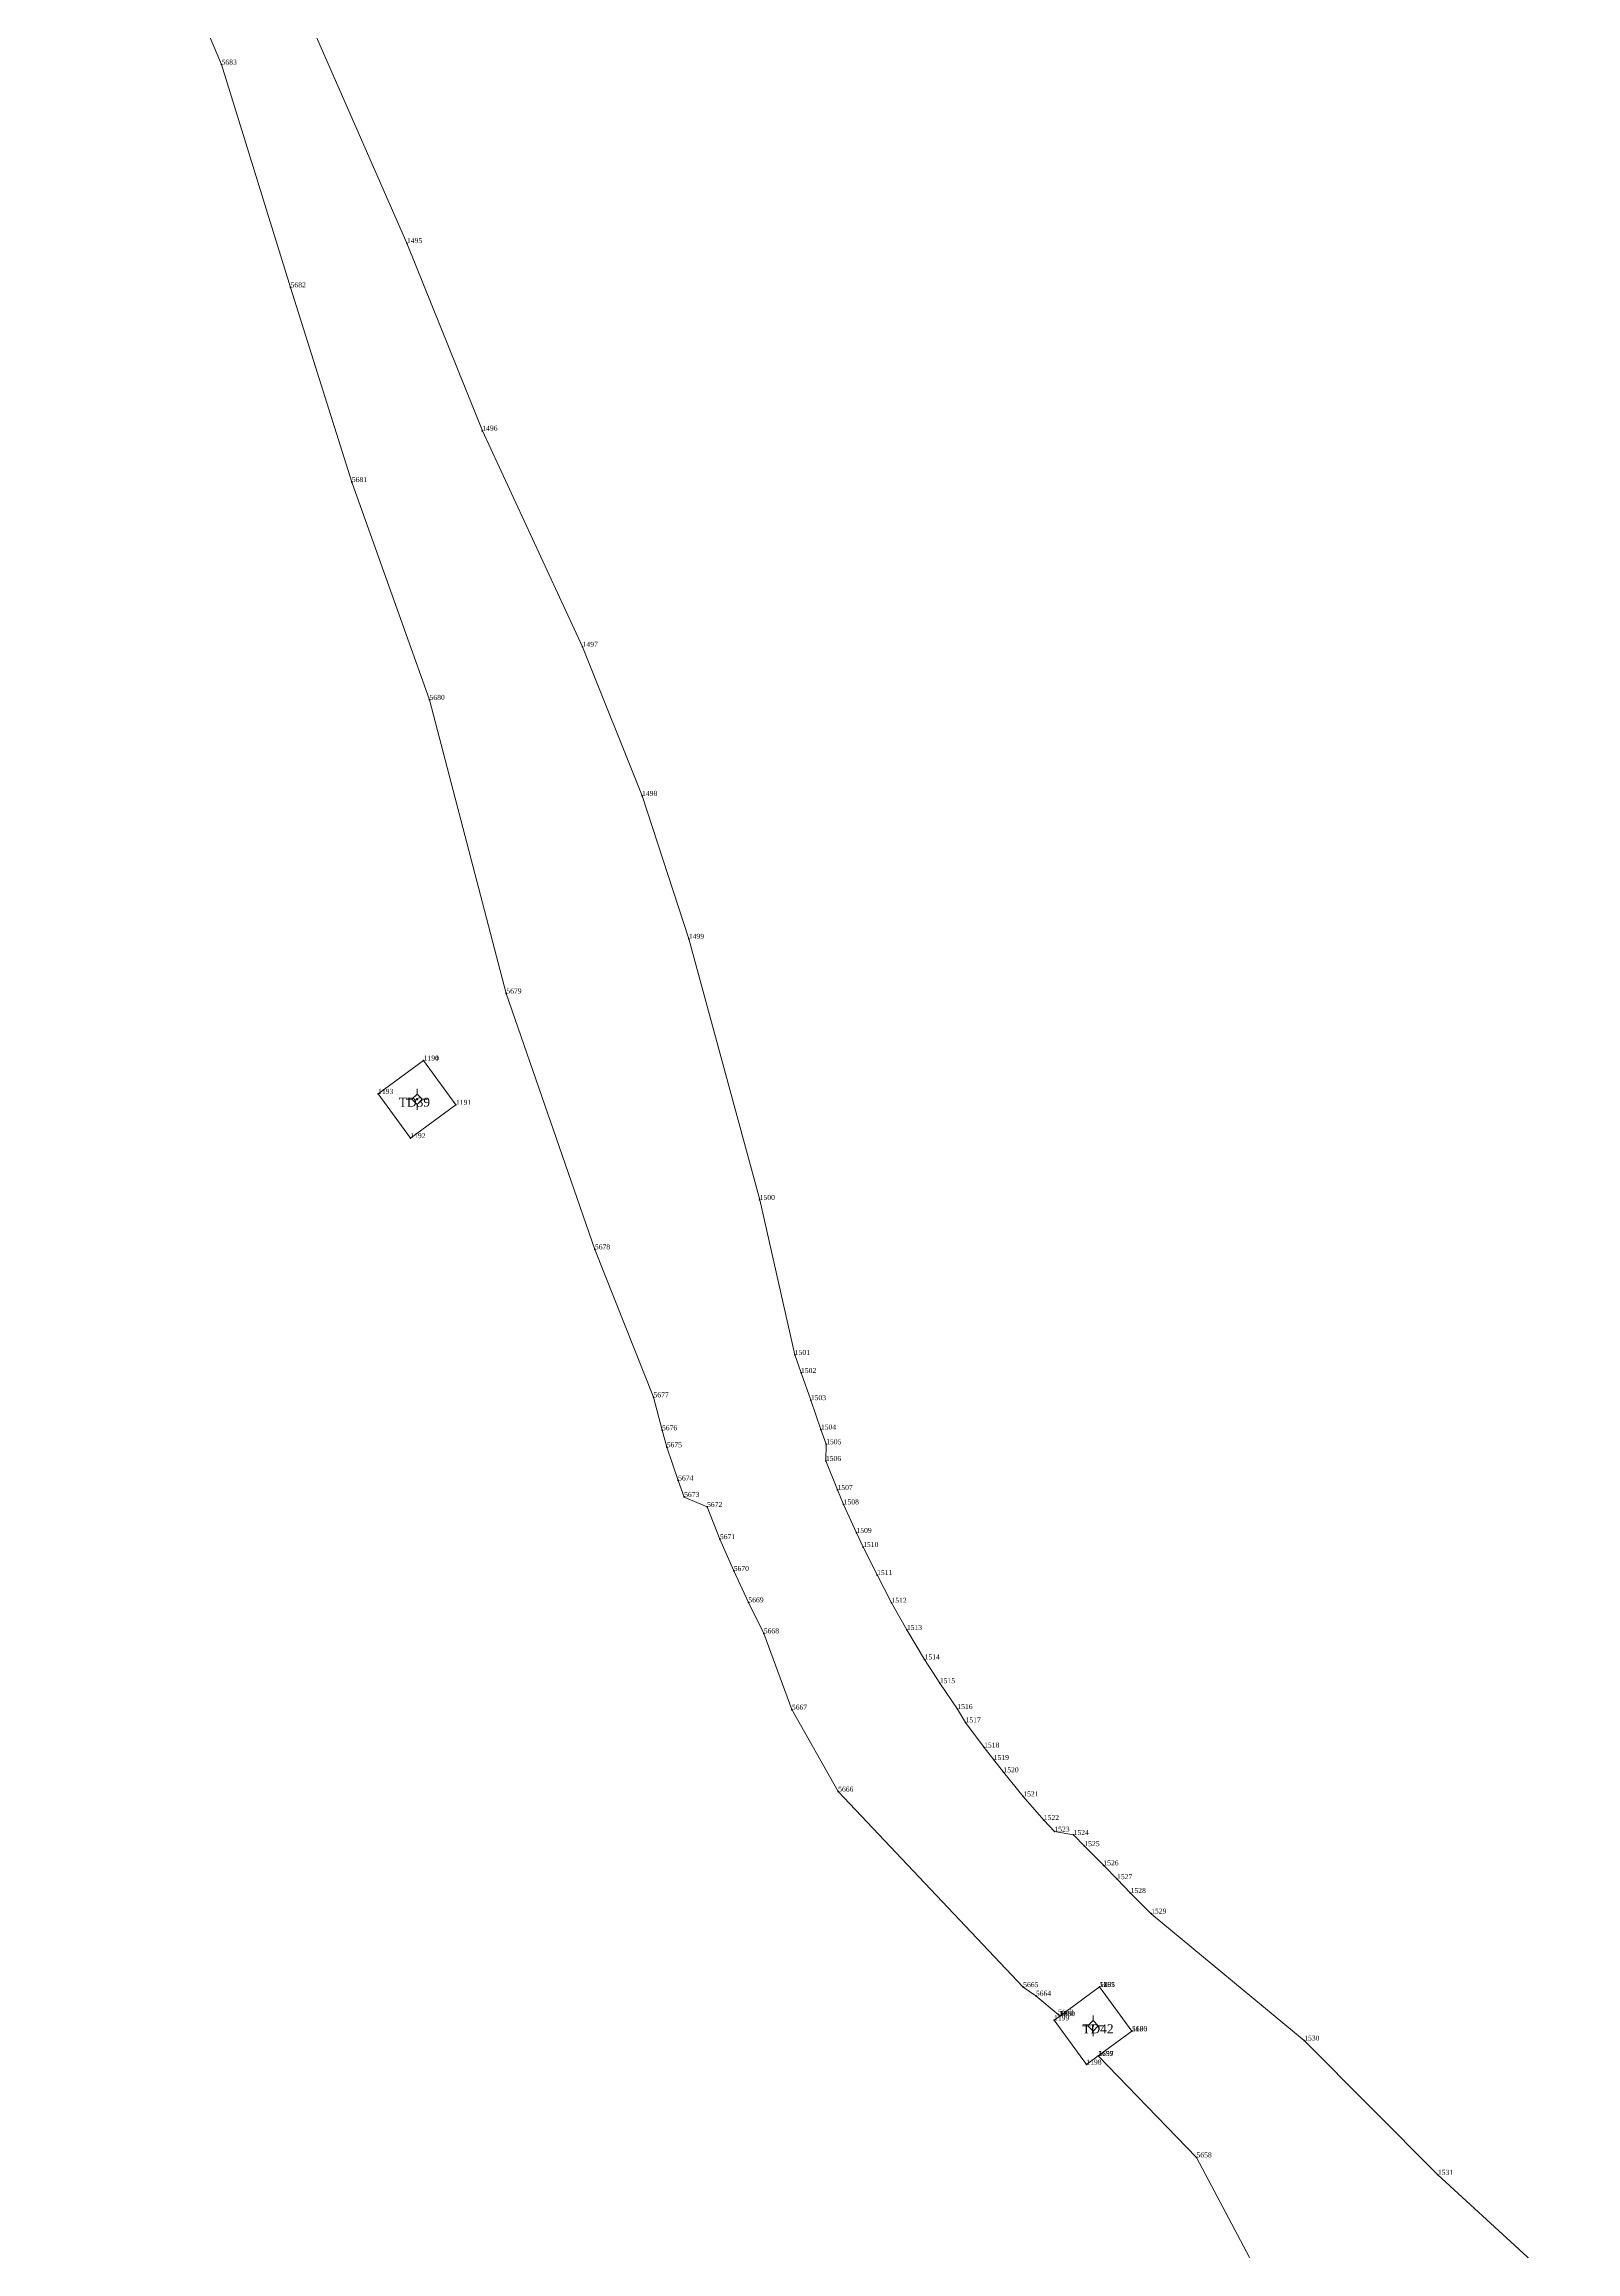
# Model space of a CAD drawing. Header units: metres. Extents: x 543554 to 549226, y 1840763 to 1844579.
# Drawn here: x 545688.8 to 545873.1, y 1843043.1 to 1843308.7 of the extents above; entities that cross this region are included whole.
import ezdxf

# ---------------------------------------------------------------- set-up
doc = ezdxf.new("R2010")
doc.units = ezdxf.units.M
doc.header["$MEASUREMENT"] = 0
for name, color, linetype, lineweight in [('Level 11', 7, 'Continuous', 0), ('Level 12', 7, 'Continuous', 0), ('Level 28', 7, 'Continuous', 0), ('Level 30', 7, 'Continuous', 0), ('Level 7', 7, 'Continuous', 0)]:
    doc.layers.add(name, color=color, linetype=linetype, lineweight=lineweight)
doc.styles.add('Style-Vntime', font='Vntime.shx')

# ---------------------------------------------------------------- blocks, each defined once
blk = doc.blocks.new('CENTRD')
at = {"layer": 'Level 11', "linetype": 'Continuous', "lineweight": 0}
h = blk.add_hatch(color=1, dxfattribs=at)
edge = h.paths.add_edge_path()
edge.add_arc((0, 0), 1.5, 0, 360)
at = {"layer": 'Level 11', "color": 1, "linetype": 'Continuous', "lineweight": 0}
for p, q in [((0, 6.2), (-6.3, 0)), ((0, 12.5), (0, 6.2)), ((6.2, 0), (0, 6.2)), ((-6.3, 0), (-12.5, 0)), ((-6.3, 0), (0, -6.3)), ((0, -6.3), (6.2, 0)), ((0, -6.3), (0, -12.5)), ((12.5, 0), (6.2, 0))]:
    blk.add_line(p, q, dxfattribs=at)
blk = doc.blocks.new('DDCT')
at = {"layer": 'Level 7', "color": 3, "linetype": 'Continuous', "lineweight": 30}
blk.add_point((0, 0), dxfattribs=at)
blk = doc.blocks.new('SHMIA_1189')
at = {"layer": 'Level 12', "color": 2, "linetype": 'Continuous', "lineweight": 0, "style": 'Style-Vntime'}
blk.add_text('1190', height=0.6, dxfattribs=at).set_placement((0, 0))
blk = doc.blocks.new('SHMIA_1190')
at = {"layer": 'Level 12', "color": 2, "linetype": 'Continuous', "lineweight": 0, "style": 'Style-Vntime'}
blk.add_text('1191', height=0.6, dxfattribs=at).set_placement((0, 0))
blk = doc.blocks.new('SHMIA_1191')
at = {"layer": 'Level 12', "color": 2, "linetype": 'Continuous', "lineweight": 0, "style": 'Style-Vntime'}
blk.add_text('1192', height=0.6, dxfattribs=at).set_placement((0, 0))
blk = doc.blocks.new('SHMIA_1192')
at = {"layer": 'Level 12', "color": 2, "linetype": 'Continuous', "lineweight": 0, "style": 'Style-Vntime'}
blk.add_text('1193', height=0.6, dxfattribs=at).set_placement((0, 0))
blk = doc.blocks.new('SHMIA_1193')
at = {"layer": 'Level 12', "color": 2, "linetype": 'Continuous', "lineweight": 0, "style": 'Style-Vntime'}
blk.add_text('1194', height=0.6, dxfattribs=at).set_placement((0, 0))
blk = doc.blocks.new('SHMIA_1194')
at = {"layer": 'Level 12', "color": 2, "linetype": 'Continuous', "lineweight": 0, "style": 'Style-Vntime'}
blk.add_text('1195', height=0.6, dxfattribs=at).set_placement((0, 0))
blk = doc.blocks.new('SHMIA_1195')
at = {"layer": 'Level 12', "color": 2, "linetype": 'Continuous', "lineweight": 0, "style": 'Style-Vntime'}
blk.add_text('1196', height=0.6, dxfattribs=at).set_placement((0, 0))
blk = doc.blocks.new('SHMIA_1196')
at = {"layer": 'Level 12', "color": 2, "linetype": 'Continuous', "lineweight": 0, "style": 'Style-Vntime'}
blk.add_text('1197', height=0.6, dxfattribs=at).set_placement((0, 0))
blk = doc.blocks.new('SHMIA_1197')
at = {"layer": 'Level 12', "color": 2, "linetype": 'Continuous', "lineweight": 0, "style": 'Style-Vntime'}
blk.add_text('1198', height=0.6, dxfattribs=at).set_placement((0, 0))
blk = doc.blocks.new('SHMIA_1198')
at = {"layer": 'Level 12', "color": 2, "linetype": 'Continuous', "lineweight": 0, "style": 'Style-Vntime'}
blk.add_text('1199', height=0.6, dxfattribs=at).set_placement((0, 0))
blk = doc.blocks.new('SHMIA_1199')
at = {"layer": 'Level 12', "color": 2, "linetype": 'Continuous', "lineweight": 0, "style": 'Style-Vntime'}
blk.add_text('1200', height=0.6, dxfattribs=at).set_placement((0, 0))
blk = doc.blocks.new('SHMIA_1200')
at = {"layer": 'Level 12', "color": 2, "linetype": 'Continuous', "lineweight": 0, "style": 'Style-Vntime'}
blk.add_text('1201', height=0.6, dxfattribs=at).set_placement((0, 0))
blk = doc.blocks.new('SHMIA_1494')
at = {"layer": 'Level 12', "color": 2, "linetype": 'Continuous', "lineweight": 0, "style": 'Style-Vntime'}
blk.add_text('1495', height=0.6, dxfattribs=at).set_placement((0, 0))
blk = doc.blocks.new('SHMIA_1495')
at = {"layer": 'Level 12', "color": 2, "linetype": 'Continuous', "lineweight": 0, "style": 'Style-Vntime'}
blk.add_text('1496', height=0.6, dxfattribs=at).set_placement((0, 0))
blk = doc.blocks.new('SHMIA_1496')
at = {"layer": 'Level 12', "color": 2, "linetype": 'Continuous', "lineweight": 0, "style": 'Style-Vntime'}
blk.add_text('1497', height=0.6, dxfattribs=at).set_placement((0, 0))
blk = doc.blocks.new('SHMIA_1497')
at = {"layer": 'Level 12', "color": 2, "linetype": 'Continuous', "lineweight": 0, "style": 'Style-Vntime'}
blk.add_text('1498', height=0.6, dxfattribs=at).set_placement((0, 0))
blk = doc.blocks.new('SHMIA_1498')
at = {"layer": 'Level 12', "color": 2, "linetype": 'Continuous', "lineweight": 0, "style": 'Style-Vntime'}
blk.add_text('1499', height=0.6, dxfattribs=at).set_placement((0, 0))
blk = doc.blocks.new('SHMIA_1499')
at = {"layer": 'Level 12', "color": 2, "linetype": 'Continuous', "lineweight": 0, "style": 'Style-Vntime'}
blk.add_text('1500', height=0.6, dxfattribs=at).set_placement((0, 0))
blk = doc.blocks.new('SHMIA_1500')
at = {"layer": 'Level 12', "color": 2, "linetype": 'Continuous', "lineweight": 0, "style": 'Style-Vntime'}
blk.add_text('1501', height=0.6, dxfattribs=at).set_placement((0, 0))
blk = doc.blocks.new('SHMIA_1501')
at = {"layer": 'Level 12', "color": 2, "linetype": 'Continuous', "lineweight": 0, "style": 'Style-Vntime'}
blk.add_text('1502', height=0.6, dxfattribs=at).set_placement((0, 0))
blk = doc.blocks.new('SHMIA_1502')
at = {"layer": 'Level 12', "color": 2, "linetype": 'Continuous', "lineweight": 0, "style": 'Style-Vntime'}
blk.add_text('1503', height=0.6, dxfattribs=at).set_placement((0, 0))
blk = doc.blocks.new('SHMIA_1503')
at = {"layer": 'Level 12', "color": 2, "linetype": 'Continuous', "lineweight": 0, "style": 'Style-Vntime'}
blk.add_text('1504', height=0.6, dxfattribs=at).set_placement((0, 0))
blk = doc.blocks.new('SHMIA_1504')
at = {"layer": 'Level 12', "color": 2, "linetype": 'Continuous', "lineweight": 0, "style": 'Style-Vntime'}
blk.add_text('1505', height=0.6, dxfattribs=at).set_placement((0, 0))
blk = doc.blocks.new('SHMIA_1505')
at = {"layer": 'Level 12', "color": 2, "linetype": 'Continuous', "lineweight": 0, "style": 'Style-Vntime'}
blk.add_text('1506', height=0.6, dxfattribs=at).set_placement((0, 0))
blk = doc.blocks.new('SHMIA_1506')
at = {"layer": 'Level 12', "color": 2, "linetype": 'Continuous', "lineweight": 0, "style": 'Style-Vntime'}
blk.add_text('1507', height=0.6, dxfattribs=at).set_placement((0, 0))
blk = doc.blocks.new('SHMIA_1507')
at = {"layer": 'Level 12', "color": 2, "linetype": 'Continuous', "lineweight": 0, "style": 'Style-Vntime'}
blk.add_text('1508', height=0.6, dxfattribs=at).set_placement((0, 0))
blk = doc.blocks.new('SHMIA_1508')
at = {"layer": 'Level 12', "color": 2, "linetype": 'Continuous', "lineweight": 0, "style": 'Style-Vntime'}
blk.add_text('1509', height=0.6, dxfattribs=at).set_placement((0, 0))
blk = doc.blocks.new('SHMIA_1509')
at = {"layer": 'Level 12', "color": 2, "linetype": 'Continuous', "lineweight": 0, "style": 'Style-Vntime'}
blk.add_text('1510', height=0.6, dxfattribs=at).set_placement((0, 0))
blk = doc.blocks.new('SHMIA_1510')
at = {"layer": 'Level 12', "color": 2, "linetype": 'Continuous', "lineweight": 0, "style": 'Style-Vntime'}
blk.add_text('1511', height=0.6, dxfattribs=at).set_placement((0, 0))
blk = doc.blocks.new('SHMIA_1511')
at = {"layer": 'Level 12', "color": 2, "linetype": 'Continuous', "lineweight": 0, "style": 'Style-Vntime'}
blk.add_text('1512', height=0.6, dxfattribs=at).set_placement((0, 0))
blk = doc.blocks.new('SHMIA_1512')
at = {"layer": 'Level 12', "color": 2, "linetype": 'Continuous', "lineweight": 0, "style": 'Style-Vntime'}
blk.add_text('1513', height=0.6, dxfattribs=at).set_placement((0, 0))
blk = doc.blocks.new('SHMIA_1513')
at = {"layer": 'Level 12', "color": 2, "linetype": 'Continuous', "lineweight": 0, "style": 'Style-Vntime'}
blk.add_text('1514', height=0.6, dxfattribs=at).set_placement((0, 0))
blk = doc.blocks.new('SHMIA_1514')
at = {"layer": 'Level 12', "color": 2, "linetype": 'Continuous', "lineweight": 0, "style": 'Style-Vntime'}
blk.add_text('1515', height=0.6, dxfattribs=at).set_placement((0, 0))
blk = doc.blocks.new('SHMIA_1515')
at = {"layer": 'Level 12', "color": 2, "linetype": 'Continuous', "lineweight": 0, "style": 'Style-Vntime'}
blk.add_text('1516', height=0.6, dxfattribs=at).set_placement((0, 0))
blk = doc.blocks.new('SHMIA_1516')
at = {"layer": 'Level 12', "color": 2, "linetype": 'Continuous', "lineweight": 0, "style": 'Style-Vntime'}
blk.add_text('1517', height=0.6, dxfattribs=at).set_placement((0, 0))
blk = doc.blocks.new('SHMIA_1517')
at = {"layer": 'Level 12', "color": 2, "linetype": 'Continuous', "lineweight": 0, "style": 'Style-Vntime'}
blk.add_text('1518', height=0.6, dxfattribs=at).set_placement((0, 0))
blk = doc.blocks.new('SHMIA_1518')
at = {"layer": 'Level 12', "color": 2, "linetype": 'Continuous', "lineweight": 0, "style": 'Style-Vntime'}
blk.add_text('1519', height=0.6, dxfattribs=at).set_placement((0, 0))
blk = doc.blocks.new('SHMIA_1519')
at = {"layer": 'Level 12', "color": 2, "linetype": 'Continuous', "lineweight": 0, "style": 'Style-Vntime'}
blk.add_text('1520', height=0.6, dxfattribs=at).set_placement((0, 0))
blk = doc.blocks.new('SHMIA_1520')
at = {"layer": 'Level 12', "color": 2, "linetype": 'Continuous', "lineweight": 0, "style": 'Style-Vntime'}
blk.add_text('1521', height=0.6, dxfattribs=at).set_placement((0, 0))
blk = doc.blocks.new('SHMIA_1521')
at = {"layer": 'Level 12', "color": 2, "linetype": 'Continuous', "lineweight": 0, "style": 'Style-Vntime'}
blk.add_text('1522', height=0.6, dxfattribs=at).set_placement((0, 0))
blk = doc.blocks.new('SHMIA_1522')
at = {"layer": 'Level 12', "color": 2, "linetype": 'Continuous', "lineweight": 0, "style": 'Style-Vntime'}
blk.add_text('1523', height=0.6, dxfattribs=at).set_placement((0, 0))
blk = doc.blocks.new('SHMIA_1523')
at = {"layer": 'Level 12', "color": 2, "linetype": 'Continuous', "lineweight": 0, "style": 'Style-Vntime'}
blk.add_text('1524', height=0.6, dxfattribs=at).set_placement((0, 0))
blk = doc.blocks.new('SHMIA_1524')
at = {"layer": 'Level 12', "color": 2, "linetype": 'Continuous', "lineweight": 0, "style": 'Style-Vntime'}
blk.add_text('1525', height=0.6, dxfattribs=at).set_placement((0, 0))
blk = doc.blocks.new('SHMIA_1525')
at = {"layer": 'Level 12', "color": 2, "linetype": 'Continuous', "lineweight": 0, "style": 'Style-Vntime'}
blk.add_text('1526', height=0.6, dxfattribs=at).set_placement((0, 0))
blk = doc.blocks.new('SHMIA_1526')
at = {"layer": 'Level 12', "color": 2, "linetype": 'Continuous', "lineweight": 0, "style": 'Style-Vntime'}
blk.add_text('1527', height=0.6, dxfattribs=at).set_placement((0, 0))
blk = doc.blocks.new('SHMIA_1527')
at = {"layer": 'Level 12', "color": 2, "linetype": 'Continuous', "lineweight": 0, "style": 'Style-Vntime'}
blk.add_text('1528', height=0.6, dxfattribs=at).set_placement((0, 0))
blk = doc.blocks.new('SHMIA_1528')
at = {"layer": 'Level 12', "color": 2, "linetype": 'Continuous', "lineweight": 0, "style": 'Style-Vntime'}
blk.add_text('1529', height=0.6, dxfattribs=at).set_placement((0, 0))
blk = doc.blocks.new('SHMIA_1529')
at = {"layer": 'Level 12', "color": 2, "linetype": 'Continuous', "lineweight": 0, "style": 'Style-Vntime'}
blk.add_text('1530', height=0.6, dxfattribs=at).set_placement((0, 0))
blk = doc.blocks.new('SHMIA_1530')
at = {"layer": 'Level 12', "color": 2, "linetype": 'Continuous', "lineweight": 0, "style": 'Style-Vntime'}
blk.add_text('1531', height=0.6, dxfattribs=at).set_placement((0, 0))
blk = doc.blocks.new('SHMIA_5657')
at = {"layer": 'Level 12', "color": 2, "linetype": 'Continuous', "lineweight": 0, "style": 'Style-Vntime'}
blk.add_text('5658', height=0.6, dxfattribs=at).set_placement((0, 0))
blk = doc.blocks.new('SHMIA_5658')
at = {"layer": 'Level 12', "color": 2, "linetype": 'Continuous', "lineweight": 0, "style": 'Style-Vntime'}
blk.add_text('5659', height=0.6, dxfattribs=at).set_placement((0, 0))
blk = doc.blocks.new('SHMIA_5659')
at = {"layer": 'Level 12', "color": 2, "linetype": 'Continuous', "lineweight": 0, "style": 'Style-Vntime'}
blk.add_text('5660', height=0.6, dxfattribs=at).set_placement((0, 0))
blk = doc.blocks.new('SHMIA_5660')
at = {"layer": 'Level 12', "color": 2, "linetype": 'Continuous', "lineweight": 0, "style": 'Style-Vntime'}
blk.add_text('5661', height=0.6, dxfattribs=at).set_placement((0, 0))
blk = doc.blocks.new('SHMIA_5661')
at = {"layer": 'Level 12', "color": 2, "linetype": 'Continuous', "lineweight": 0, "style": 'Style-Vntime'}
blk.add_text('5662', height=0.6, dxfattribs=at).set_placement((0, 0))
blk = doc.blocks.new('SHMIA_5662')
at = {"layer": 'Level 12', "color": 2, "linetype": 'Continuous', "lineweight": 0, "style": 'Style-Vntime'}
blk.add_text('5663', height=0.6, dxfattribs=at).set_placement((0, 0))
blk = doc.blocks.new('SHMIA_5663')
at = {"layer": 'Level 12', "color": 2, "linetype": 'Continuous', "lineweight": 0, "style": 'Style-Vntime'}
blk.add_text('5664', height=0.6, dxfattribs=at).set_placement((0, 0))
blk = doc.blocks.new('SHMIA_5664')
at = {"layer": 'Level 12', "color": 2, "linetype": 'Continuous', "lineweight": 0, "style": 'Style-Vntime'}
blk.add_text('5665', height=0.6, dxfattribs=at).set_placement((0, 0))
blk = doc.blocks.new('SHMIA_5665')
at = {"layer": 'Level 12', "color": 2, "linetype": 'Continuous', "lineweight": 0, "style": 'Style-Vntime'}
blk.add_text('5666', height=0.6, dxfattribs=at).set_placement((0, 0))
blk = doc.blocks.new('SHMIA_5666')
at = {"layer": 'Level 12', "color": 2, "linetype": 'Continuous', "lineweight": 0, "style": 'Style-Vntime'}
blk.add_text('5667', height=0.6, dxfattribs=at).set_placement((0, 0))
blk = doc.blocks.new('SHMIA_5667')
at = {"layer": 'Level 12', "color": 2, "linetype": 'Continuous', "lineweight": 0, "style": 'Style-Vntime'}
blk.add_text('5668', height=0.6, dxfattribs=at).set_placement((0, 0))
blk = doc.blocks.new('SHMIA_5668')
at = {"layer": 'Level 12', "color": 2, "linetype": 'Continuous', "lineweight": 0, "style": 'Style-Vntime'}
blk.add_text('5669', height=0.6, dxfattribs=at).set_placement((0, 0))
blk = doc.blocks.new('SHMIA_5669')
at = {"layer": 'Level 12', "color": 2, "linetype": 'Continuous', "lineweight": 0, "style": 'Style-Vntime'}
blk.add_text('5670', height=0.6, dxfattribs=at).set_placement((0, 0))
blk = doc.blocks.new('SHMIA_5670')
at = {"layer": 'Level 12', "color": 2, "linetype": 'Continuous', "lineweight": 0, "style": 'Style-Vntime'}
blk.add_text('5671', height=0.6, dxfattribs=at).set_placement((0, 0))
blk = doc.blocks.new('SHMIA_5671')
at = {"layer": 'Level 12', "color": 2, "linetype": 'Continuous', "lineweight": 0, "style": 'Style-Vntime'}
blk.add_text('5672', height=0.6, dxfattribs=at).set_placement((0, 0))
blk = doc.blocks.new('SHMIA_5672')
at = {"layer": 'Level 12', "color": 2, "linetype": 'Continuous', "lineweight": 0, "style": 'Style-Vntime'}
blk.add_text('5673', height=0.6, dxfattribs=at).set_placement((0, 0))
blk = doc.blocks.new('SHMIA_5673')
at = {"layer": 'Level 12', "color": 2, "linetype": 'Continuous', "lineweight": 0, "style": 'Style-Vntime'}
blk.add_text('5674', height=0.6, dxfattribs=at).set_placement((0, 0))
blk = doc.blocks.new('SHMIA_5674')
at = {"layer": 'Level 12', "color": 2, "linetype": 'Continuous', "lineweight": 0, "style": 'Style-Vntime'}
blk.add_text('5675', height=0.6, dxfattribs=at).set_placement((0, 0))
blk = doc.blocks.new('SHMIA_5675')
at = {"layer": 'Level 12', "color": 2, "linetype": 'Continuous', "lineweight": 0, "style": 'Style-Vntime'}
blk.add_text('5676', height=0.6, dxfattribs=at).set_placement((0, 0))
blk = doc.blocks.new('SHMIA_5676')
at = {"layer": 'Level 12', "color": 2, "linetype": 'Continuous', "lineweight": 0, "style": 'Style-Vntime'}
blk.add_text('5677', height=0.6, dxfattribs=at).set_placement((0, 0))
blk = doc.blocks.new('SHMIA_5677')
at = {"layer": 'Level 12', "color": 2, "linetype": 'Continuous', "lineweight": 0, "style": 'Style-Vntime'}
blk.add_text('5678', height=0.6, dxfattribs=at).set_placement((0, 0))
blk = doc.blocks.new('SHMIA_5678')
at = {"layer": 'Level 12', "color": 2, "linetype": 'Continuous', "lineweight": 0, "style": 'Style-Vntime'}
blk.add_text('5679', height=0.6, dxfattribs=at).set_placement((0, 0))
blk = doc.blocks.new('SHMIA_5679')
at = {"layer": 'Level 12', "color": 2, "linetype": 'Continuous', "lineweight": 0, "style": 'Style-Vntime'}
blk.add_text('5680', height=0.6, dxfattribs=at).set_placement((0, 0))
blk = doc.blocks.new('SHMIA_5680')
at = {"layer": 'Level 12', "color": 2, "linetype": 'Continuous', "lineweight": 0, "style": 'Style-Vntime'}
blk.add_text('5681', height=0.6, dxfattribs=at).set_placement((0, 0))
blk = doc.blocks.new('SHMIA_5681')
at = {"layer": 'Level 12', "color": 2, "linetype": 'Continuous', "lineweight": 0, "style": 'Style-Vntime'}
blk.add_text('5682', height=0.6, dxfattribs=at).set_placement((0, 0))
blk = doc.blocks.new('SHMIA_5682')
at = {"layer": 'Level 12', "color": 2, "linetype": 'Continuous', "lineweight": 0, "style": 'Style-Vntime'}
blk.add_text('5683', height=0.6, dxfattribs=at).set_placement((0, 0))

msp = doc.modelspace()

# ---------------------------------------------------------------- linework, layer by layer
at = {"layer": 'Level 30', "color": 2, "linetype": 'Continuous', "lineweight": 0, "flags": 128}
for points in [[(545688.7642, 1843356.5937), (545710.1188, 1843306.1982), (545718.4338, 1843279.4022), (545725.8026, 1843255.982), (545735.1543, 1843229.7849), (545744.3882, 1843194.4497), (545755.0451, 1843163.671), (545762.1078, 1843145.87), (545763.1294, 1843141.8993), (545763.6997, 1843139.8629), (545765.0666, 1843135.8621), (545765.7899, 1843133.8758), (545768.5466, 1843132.6759), (545770.1034, 1843128.807), (545771.7628, 1843124.981), (545773.5236, 1843121.2005), (545775.3846, 1843117.4684), (545778.7597, 1843108.2936), (545784.3334, 1843098.4258), (545806.5967, 1843074.9062), (545808.1332, 1843073.8747), (545810.8079, 1843071.6123), (545810.9944, 1843071.4196)], [(545721.1184, 1843310.5282), (545732.4302, 1843284.7335), (545741.5042, 1843262.163), (545753.5674, 1843236.1552), (545760.7325, 1843218.2251), (545766.3564, 1843201.0324), (545774.8842, 1843169.6156), (545779.1117, 1843150.9651), (545779.8614, 1843148.8045), (545781.0436, 1843145.5316), (545782.2532, 1843141.9913), (545782.8933, 1843140.2336), (545782.8476, 1843138.2101), (545784.2517, 1843134.7205), (545784.9886, 1843132.9901), (545786.5312, 1843129.5595), (545787.3366, 1843127.8599), (545789.0152, 1843124.4937), (545790.7388, 1843121.1492), (545792.5951, 1843117.8761), (545794.7331, 1843114.3403), (545796.566, 1843111.4841), (545798.6779, 1843108.3699), (545799.6617, 1843106.7601), (545801.8985, 1843103.73), (545803.047, 1843102.2376), (545804.2152, 1843100.7607), (545806.6103, 1843097.8542), (545809.0821, 1843095.0125), (545810.3462, 1843093.6167), (545812.6712, 1843093.2205), (545813.9588, 1843091.8727), (545816.2493, 1843089.5646), (545817.8984, 1843087.9028), (545819.526, 1843086.2298), (545821.9974, 1843083.7469), (545840.4232, 1843068.4759), (545856.5136, 1843052.3301), (545873.1139, 1843037.1065)], [(545738.3305, 1843181.0612), (545732.8379, 1843177.0523), (545728.9469, 1843182.3834), (545734.4396, 1843186.3922), (545738.3305, 1843181.0612)], [(545815.6301, 1843066.6321), (545819.6914, 1843069.5962), (545815.8007, 1843074.9269), (545810.9944, 1843071.4196)], [(545810.9944, 1843071.4196), (545810.3077, 1843070.9185), (545814.1987, 1843065.5874), (545815.6301, 1843066.6321)], [(545815.6301, 1843066.6321), (545827.4587, 1843054.4164), (545838.7621, 1843033.0793)]]:
    msp.add_lwpolyline(points, dxfattribs=at)

# ---------------------------------------------------------------- block references
at = {"layer": 'Level 11', "color": 1, "linetype": 'Continuous', "lineweight": 0, "xscale": 0.1, "yscale": 0.1, "zscale": 0.1}
for p in [(545733.64, 1843181.72), (545815, 1843070.26)]:
    msp.add_blockref('CENTRD', p, dxfattribs=at)
at = {"layer": 'Level 12', "color": 2, "linetype": 'Continuous', "lineweight": 0}
for name, p in [('SHMIA_5682', (545710.12, 1843306.2)), ('SHMIA_1494', (545732.43, 1843284.73)), ('SHMIA_5681', (545718.43, 1843279.4)), ('SHMIA_1495', (545741.5, 1843262.16)), ('SHMIA_5680', (545725.8, 1843255.98)), ('SHMIA_1496', (545753.57, 1843236.16)), ('SHMIA_5679', (545735.15, 1843229.78)), ('SHMIA_1497', (545760.73, 1843218.23)), ('SHMIA_1498', (545766.36, 1843201.03)), ('SHMIA_5678', (545744.39, 1843194.45)), ('SHMIA_1189', (545734.44, 1843186.39)), ('SHMIA_1193', (545734.44, 1843186.39)), ('SHMIA_1192', (545728.95, 1843182.38)), ('SHMIA_1190', (545738.33, 1843181.06)), ('SHMIA_1191', (545732.84, 1843177.05)), ('SHMIA_1499', (545774.88, 1843169.62)), ('SHMIA_5677', (545755.05, 1843163.67)), ('SHMIA_1500', (545779.11, 1843150.97)), ('SHMIA_1501', (545779.86, 1843148.8)), ('SHMIA_5676', (545762.11, 1843145.87)), ('SHMIA_1502', (545781.04, 1843145.53)), ('SHMIA_5675', (545763.13, 1843141.9)), ('SHMIA_5674', (545763.7, 1843139.86)), ('SHMIA_1503', (545782.25, 1843141.99)), ('SHMIA_1504', (545782.89, 1843140.23)), ('SHMIA_1505', (545782.85, 1843138.21)), ('SHMIA_5673', (545765.07, 1843135.86)), ('SHMIA_1506', (545784.25, 1843134.72)), ('SHMIA_5672', (545765.79, 1843133.88)), ('SHMIA_5671', (545768.55, 1843132.68)), ('SHMIA_1507', (545784.99, 1843132.99)), ('SHMIA_1508', (545786.53, 1843129.56)), ('SHMIA_5670', (545770.1, 1843128.81)), ('SHMIA_1509', (545787.34, 1843127.86)), ('SHMIA_5669', (545771.76, 1843124.98)), ('SHMIA_1510', (545789.02, 1843124.49)), ('SHMIA_5668', (545773.52, 1843121.2)), ('SHMIA_1511', (545790.74, 1843121.15)), ('SHMIA_5667', (545775.38, 1843117.47)), ('SHMIA_1512', (545792.6, 1843117.88)), ('SHMIA_1513', (545794.73, 1843114.34)), ('SHMIA_1514', (545796.57, 1843111.48)), ('SHMIA_5666', (545778.76, 1843108.29)), ('SHMIA_1515', (545798.68, 1843108.37)), ('SHMIA_1516', (545799.66, 1843106.76)), ('SHMIA_1517', (545801.9, 1843103.73)), ('SHMIA_1518', (545803.05, 1843102.24)), ('SHMIA_1519', (545804.22, 1843100.76)), ('SHMIA_5665', (545784.33, 1843098.43)), ('SHMIA_1520', (545806.61, 1843097.85)), ('SHMIA_1521', (545809.08, 1843095.01)), ('SHMIA_1522', (545810.35, 1843093.62)), ('SHMIA_1523', (545812.67, 1843093.22)), ('SHMIA_1524', (545813.96, 1843091.87)), ('SHMIA_1525', (545816.25, 1843089.56)), ('SHMIA_1526', (545817.9, 1843087.9)), ('SHMIA_1527', (545819.53, 1843086.23)), ('SHMIA_1528', (545822, 1843083.75)), ('SHMIA_5664', (545806.6, 1843074.91)), ('SHMIA_5663', (545808.13, 1843073.87)), ('SHMIA_5660', (545815.8, 1843074.93)), ('SHMIA_1200', (545815.8, 1843074.93)), ('SHMIA_1194', (545815.8, 1843074.93)), ('SHMIA_1198', (545810.31, 1843070.92)), ('SHMIA_5662', (545810.81, 1843071.61)), ('SHMIA_5661', (545810.99, 1843071.42)), ('SHMIA_1199', (545810.99, 1843071.42)), ('SHMIA_5659', (545819.69, 1843069.6)), ('SHMIA_1195', (545819.69, 1843069.6)), ('SHMIA_1529', (545840.42, 1843068.48)), ('SHMIA_1197', (545814.2, 1843065.59)), ('SHMIA_5658', (545815.63, 1843066.63)), ('SHMIA_1196', (545815.63, 1843066.63)), ('SHMIA_5657', (545827.46, 1843054.42)), ('SHMIA_1530', (545856.51, 1843052.33))]:
    msp.add_blockref(name, p, dxfattribs=at)
at = {"layer": 'Level 7', "color": 3, "linetype": 'Continuous', "lineweight": 30}
for p in [(545710.12, 1843306.2), (545732.43, 1843284.73), (545718.43, 1843279.4), (545741.5, 1843262.16), (545725.8, 1843255.98), (545753.57, 1843236.16), (545735.15, 1843229.78), (545760.73, 1843218.23), (545766.36, 1843201.03), (545744.39, 1843194.45), (545734.44, 1843186.39), (545734.44, 1843186.39), (545728.95, 1843182.38), (545738.33, 1843181.06), (545732.84, 1843177.05), (545774.88, 1843169.62), (545755.05, 1843163.67), (545779.11, 1843150.97), (545779.86, 1843148.8), (545762.11, 1843145.87), (545781.04, 1843145.53), (545763.13, 1843141.9), (545782.25, 1843141.99), (545763.7, 1843139.86), (545782.85, 1843138.21), (545782.89, 1843140.23), (545765.07, 1843135.86), (545765.79, 1843133.88), (545768.55, 1843132.68), (545784.25, 1843134.72), (545784.99, 1843132.99), (545770.1, 1843128.81), (545786.53, 1843129.56), (545787.34, 1843127.86), (545771.76, 1843124.98), (545789.02, 1843124.49), (545773.52, 1843121.2), (545790.74, 1843121.15), (545775.38, 1843117.47), (545792.6, 1843117.88), (545794.73, 1843114.34), (545796.57, 1843111.48), (545778.76, 1843108.29), (545798.68, 1843108.37), (545799.66, 1843106.76), (545801.9, 1843103.73), (545803.05, 1843102.24), (545804.22, 1843100.76), (545784.33, 1843098.43), (545806.61, 1843097.85), (545809.08, 1843095.01), (545810.35, 1843093.62), (545812.67, 1843093.22), (545813.96, 1843091.87), (545816.25, 1843089.56), (545817.9, 1843087.9), (545819.53, 1843086.23), (545822, 1843083.75), (545806.6, 1843074.91), (545815.8, 1843074.93), (545815.8, 1843074.93), (545815.8, 1843074.93), (545808.13, 1843073.87), (545810.81, 1843071.61), (545810.99, 1843071.42), (545810.99, 1843071.42), (545810.31, 1843070.92), (545819.69, 1843069.6), (545819.69, 1843069.6), (545815.63, 1843066.63), (545815.63, 1843066.63), (545840.42, 1843068.48), (545814.2, 1843065.59), (545827.46, 1843054.42), (545856.51, 1843052.33)]:
    msp.add_blockref('DDCT', p, dxfattribs=at)

# ---------------------------------------------------------------- texts
at = {"layer": 'Level 28', "color": 1, "lineweight": 0, "style": 'Style-Vntime'}
for s, p in [('TD39', (545731.4417, 1843180.838)), ('TD42', (545813.7097, 1843069.3568))]:
    msp.add_text(s, height=1.06994, dxfattribs=at).set_placement(p)

doc.saveas('drawing.dxf')
